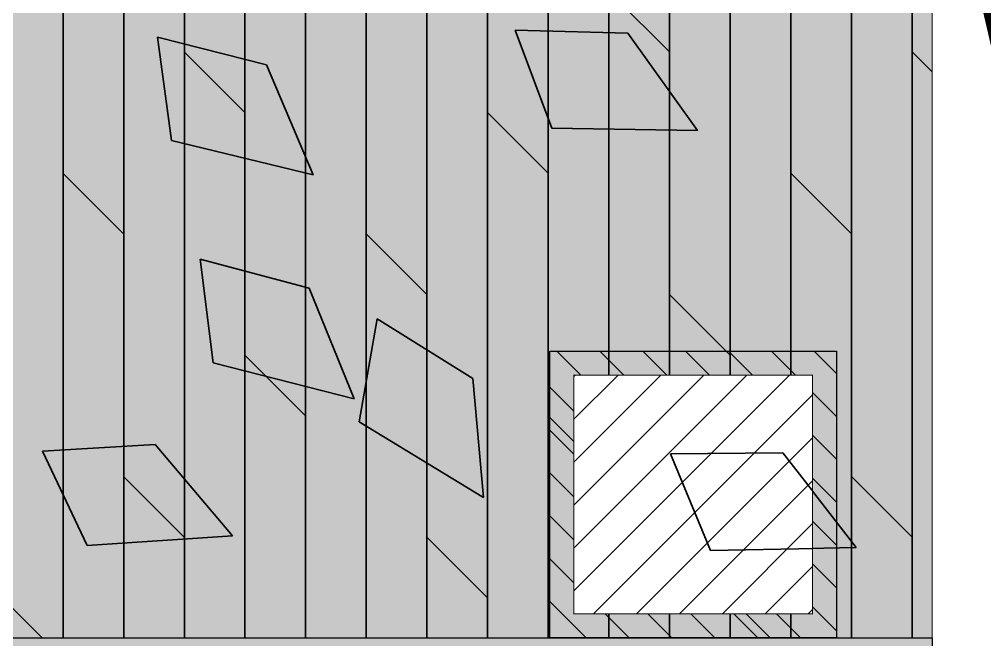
# Model space of a CAD drawing. Header units: millimetres. Extents: x -179928 to 528275, y -469666 to 511935.
# Drawn here: x 236337 to 237347, y 20686 to 21336 of the extents above; entities that cross this region are included whole.
import ezdxf

# ---------------------------------------------------------------- set-up
doc = ezdxf.new("R2010")
doc.units = ezdxf.units.MM
doc.set_wipeout_variables(frame=1)
doc.linetypes.add('DASHED', pattern=[0.75, 0.5, -0.25])
for name, color, linetype in [('ad-Elevation 10', 8, 'Continuous'), ('ad-MS Columns', 1, 'Continuous'), ('ad-Plinth', 8, 'Continuous'), ('ad-RCC', 3, 'Continuous'), ('ad-RCC Hatch', 125, 'Continuous'), ('ad-Secondary Roof', 6, 'Continuous'), ('ad-Verandah', 33, 'Continuous')]:
    doc.layers.add(name, color=color, linetype=linetype)
doc.layers.add('ad-Landscape', color=94, linetype='Continuous', lineweight=35)

# ---------------------------------------------------------------- blocks, each defined once
blk = doc.blocks.new('zw$6CCD')
at = {"transparency": 33554559}
h = blk.add_hatch(color=43, dxfattribs=at)
h.dxf.hatch_style = 1
h.paths.add_polyline_path([(6190, -13620), (12120, -13620), (12120, -4745), (13640, -4745), (13640, -8875), (14550, -8875), (14550, -14830), (6190, -14830)])
h = blk.add_hatch(dxfattribs=at)
h.set_pattern_fill('GRASS', color=74, angle=90)
h.set_pattern_definition([(180, (12995, -15735), (-17.96051, -17.96051), [4.7625, -31.15852]), (135, (12995, -15735), (-17.96051, -17.96051), [4.7625, -20.6375]), (225, (12995, -15735), (17.96051, -17.96051), [4.7625, -20.6375])])
h.paths.add_polyline_path([(9620, -15740), (9620, -14830), (14550, -14830), (14550, -15740)])
h = blk.add_hatch(color=256, dxfattribs=at)
h.dxf.hatch_style = 1
h.set_gradient(color1=(153, 204, 0), color2=(63, 127, 0), tint=1, name='INVSPHERICAL')
h.paths.add_polyline_path([(9620, -15740), (9620, -14830), (14550, -14830), (14550, -15740)])
at = {"layer": 'ad-Landscape', "transparency": 33554687}
h = blk.add_hatch(dxfattribs=at)
h.set_pattern_fill('DOLMIT', color=44, scale=10, angle=90)
h.set_pattern_definition([(90, (6195, -14830), (-63.5, 2e-14), []), (135, (6195, -14830), (-127, -127), [89.8026, -179.605])])
h.paths.add_polyline_path([(6190, -13620), (12120, -13620), (12120, -4745), (13640, -4745), (13640, -8875), (14550, -8875), (14550, -14830), (6190, -14830)])
at = {"layer": 'ad-Elevation 10'}
blk.add_lwpolyline([(9620, -15740), (9620, -14830), (14550, -14830), (14550, -15740)], close=True, dxfattribs=at)
at = {"layer": 'ad-Verandah', "lineweight": 9}
blk.add_lwpolyline([(6190, -13620), (12120, -13620), (12120, -4745), (13640, -4745), (13640, -8875), (14550, -8875), (14550, -14830), (6190, -14830)], close=True, dxfattribs=at)
blk = doc.blocks.new('zw$B0BD')
blk.add_wipeout([(0, 0), (250, 0), (250, -250), (0, -250)])
at = {"layer": 'ad-MS Columns'}
h = blk.add_hatch(dxfattribs=at)
h.set_pattern_fill('ANSI31', color=256, scale=10)
h.set_pattern_definition([(45, (4e-12, -250), (-22.4506, 22.4506), [])])
h.paths.add_polyline_path([(0, 0), (250, 0), (250, -250), (0, -250)])
at = {"layer": 'ad-MS Columns', "const_width": 1}
blk.add_lwpolyline([(0, 0), (250, 0), (250, -250), (0, -250)], close=True, dxfattribs=at)
blk = doc.blocks.new('A$Cc8f236af')
at = {"layer": 'ad-MS Columns'}
blk.add_blockref('zw$B0BD', (2055, -14555), dxfattribs=at)
blk = doc.blocks.new('A$Ca594aa6c')
at = {"layer": 'ad-Secondary Roof', "linetype": 'DASHED', "ltscale": 2, "const_width": 40}
blk.add_lwpolyline([(14850, -8425), (14070.7, -11787.5), (14850, -15150)], close=True, dxfattribs=at)
blk = doc.blocks.new('1625W-Roof Plan')
blk.add_blockref('A$Ca594aa6c', (0, 13620))
blk = doc.blocks.new('A$C42b14ea2')
at = {"layer": 'ad-RCC Hatch', "transparency": 33554687}
h = blk.add_hatch(dxfattribs=at)
h.set_pattern_fill('ANSI31', color=256, scale=10)
h.set_pattern_definition([(45, (13250, 8645), (-22.45064, 22.45064), [])])
h.paths.add_polyline_path([(0, 0), (300, 0), (300, 300), (0, 300)])
at = {"layer": 'ad-RCC'}
blk.add_lwpolyline([(0, 0), (300, 0), (300, 300), (0, 300)], close=True, dxfattribs=at)
blk = doc.blocks.new('1625W_Columns')
at = {"layer": 'ad-RCC', "xscale": -1}
blk.add_blockref('A$C42b14ea2', (14450, -1210), dxfattribs=at)
blk = doc.blocks.new('1625_West Villa')
at = {"layer": 'ad-Verandah'}
blk.add_blockref('zw$6CCD', (0, 13620), dxfattribs=at)
blk.add_blockref('1625W-Roof Plan', (0, 0))
blk.add_blockref('1625W_Columns', (0, 0))
at = {"layer": 'ad-MS Columns'}
blk.add_blockref('A$Cc8f236af', (12120, 13620), dxfattribs=at)
blk = doc.blocks.new("All Plot's Villa Plans")
at = {"ltscale": 5}
blk.add_blockref('1625_West Villa', (222742.3, 21898.3), dxfattribs=at)
blk = doc.blocks.new('zw$F00C')
at = {"layer": 'ad-Verandah', "lineweight": 9}
blk.add_lwpolyline([(6195, 0), (12120, 0), (12120, 8760), (13640, 8760), (13640, 4630), (14550, 4630), (14550, -1210), (6195, -1210)], close=True, dxfattribs=at)
blk = doc.blocks.new('zw$898C')
at = {"layer": 'ad-Plinth', "ltscale": 5}
blk.add_blockref('zw$F00C', (30903.5, -406860.5), dxfattribs=at)
blk = doc.blocks.new("Villa's Boundary")
at = {"ltscale": 5}
blk.add_blockref('zw$898C', (191838.8, 428758.8), dxfattribs=at)
blk = doc.blocks.new('qerfefr')
at = {"layer": 'ad-Landscape', "color": 70, "ltscale": 1.622888}
for p, q in [((260794.7232, 1945720.952, 129.9135), (260794.7374, 1945721.0604, 129.9135)), ((260794.7374, 1945721.0604, 129.9135), (260794.8401, 1945721.0025, 129.9135)), ((260794.8401, 1945721.0025, 129.9135), (260794.8568, 1945720.8785, 129.9135)), ((260795.1008, 1945720.9691, 129.9135), (260795.2137, 1945720.9352, 129.9135)), ((260795.1108, 1945720.8602, 129.9135), (260795.1008, 1945720.9691, 129.9135)), ((260794.8568, 1945720.8785, 129.9135), (260794.7232, 1945720.952, 129.9135)), ((260795.2137, 1945720.9352, 129.9135), (260795.2573, 1945720.8179, 129.9135)), ((260795.2573, 1945720.8179, 129.9135), (260795.1108, 1945720.8602, 129.9135)), ((260794.7042, 1945720.7159, 129.9135), (260794.7195, 1945720.8242, 129.9135)), ((260794.7195, 1945720.8242, 129.9135), (260794.8216, 1945720.7652, 129.9135)), ((260794.8216, 1945720.7652, 129.9135), (260794.837, 1945720.641, 129.9135)), ((260794.837, 1945720.641, 129.9135), (260794.7042, 1945720.7159, 129.9135)), ((260794.8356, 1945720.6163, 129.9135), (260794.8821, 1945720.7153, 129.9135)), ((260794.8821, 1945720.7153, 129.9135), (260794.9623, 1945720.6289, 129.9135)), ((260794.5077, 1945720.6737, 129.9135), (260794.6231, 1945720.6493, 129.9135)), ((260794.5268, 1945720.5661, 129.9135), (260794.5077, 1945720.6737, 129.9135)), ((260794.6231, 1945720.6493, 129.9135), (260794.6763, 1945720.536, 129.9135)), ((260794.9623, 1945720.6289, 129.9135), (260794.9405, 1945720.5056, 129.9135)), ((260794.9405, 1945720.5056, 129.9135), (260794.8356, 1945720.6163, 129.9135)), ((260794.6763, 1945720.536, 129.9135), (260794.5268, 1945720.5661, 129.9135)), ((260795.1411, 1945720.4984, 129.9135), (260795.2552, 1945720.4686, 129.9135)), ((260795.1551, 1945720.3899, 129.9135), (260795.1411, 1945720.4984, 129.9135)), ((260795.2552, 1945720.4686, 129.9135), (260795.303, 1945720.3529, 129.9135)), ((260795.303, 1945720.3529, 129.9135), (260795.1551, 1945720.3899, 129.9135))]:
    blk.add_line(p, q, dxfattribs=at)
blk = doc.blocks.new('zw$E387')
at = {"color": 6, "xscale": 999.9541051248865, "yscale": 999.9541051248865, "zscale": 999.9541051248865, "rotation": 15.20137085992778}
blk.add_blockref('qerfefr', (258746960.7, -1945913660.3, 863551.8), dxfattribs=at)

msp = doc.modelspace()

# ---------------------------------------------------------------- block references
at = {"ltscale": 5}
msp.add_blockref("Villa's Boundary", (0, 0), dxfattribs=at)

# ---------------------------------------------------------------- next in the draw order: block references
msp.add_blockref("All Plot's Villa Plans", (0, 0), dxfattribs=at)

# ---------------------------------------------------------------- next in the draw order: block references
msp.add_blockref('zw$E387', (0, 0), dxfattribs=at)

doc.saveas('drawing.dxf')
